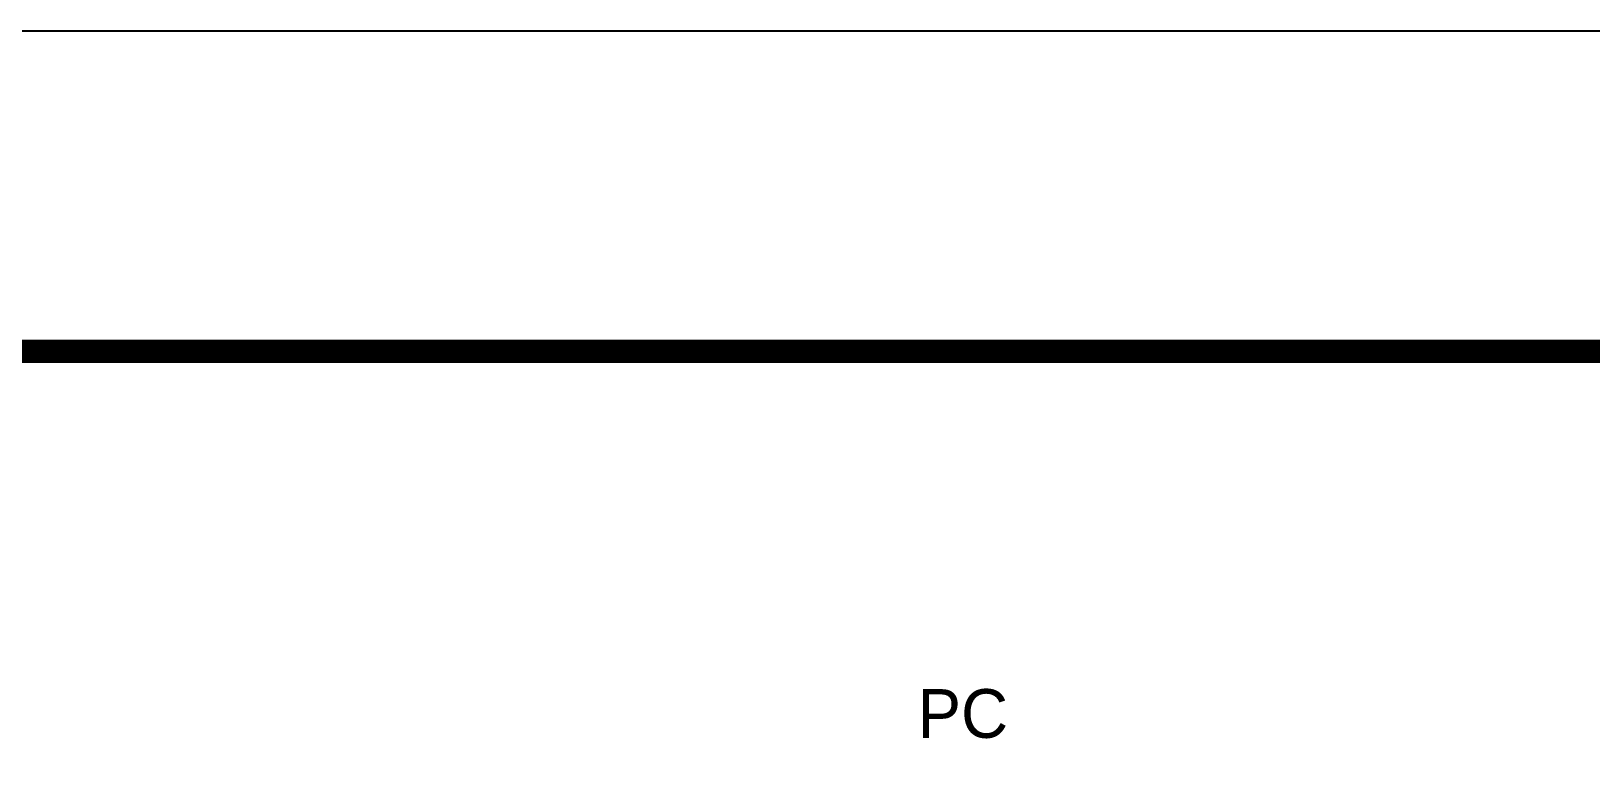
# Model space of a CAD drawing. Header units: millimetres. Extents: x 1282755 to 1285234, y -1758265 to -1757672.
# Drawn here: x 1283078.5 to 1283212.5, y -1757735.5 to -1757672.3 of the extents above; entities that cross this region are included whole.
import ezdxf
from ezdxf.enums import TextEntityAlignment as Align

# ---------------------------------------------------------------- set-up
doc = ezdxf.new("R2010")
doc.units = ezdxf.units.MM
for name, color, linetype in [('EWire', 7, 'Continuous'), ('MR', 7, 'Continuous'), ('SHEET$0$BDR', 4, 'Continuous'), ('SHEET$0$sheet', 3, 'Continuous')]:
    doc.layers.add(name, color=color, linetype=linetype)
doc.styles.add('새굴림', font='NGULIM.TTF')

# ---------------------------------------------------------------- blocks, each defined once
blk = doc.blocks.new('SHEET$0$zw$653F')
at = {"layer": 'Defpoints', "color": 0}
blk.add_lwpolyline([(826.33, 0), (0, 0), (0, -593.1), (826.33, -593.1)], close=True, dxfattribs=at)
at = {"layer": 'SHEET$0$sheet', "const_width": 2}
blk.add_lwpolyline([(27.5, -27.5), (813.83, -27.5), (813.83, -579), (27.5, -579)], close=True, dxfattribs=at)
blk = doc.blocks.new('SHEET$0$미소건축시트')
blk.add_blockref('SHEET$0$zw$653F', (0, 593.1))
blk = doc.blocks.new('SHEET')
at = {"layer": 'SHEET$0$BDR', "xscale": 100, "yscale": 100, "zscale": 100}
blk.add_blockref('SHEET$0$미소건축시트', (1200122, -1758265), dxfattribs=at)
blk = doc.blocks.new('CCMS SET(구성도)')
at = {"layer": 'MR', "color": 6, "linetype": 'Continuous', "style": '새굴림'}
blk.add_text('PC', height=7.812, dxfattribs=at).set_placement((261985.95, 267192.16), align=Align.CENTER)

msp = doc.modelspace()

# ---------------------------------------------------------------- block references
at = {"xscale": 0.01, "yscale": 0.01, "zscale": 0.01}
msp.add_blockref('SHEET', (1270754.09, -1740682.7), dxfattribs=at)
at = {"layer": 'EWire', "xscale": 0.5357389644200632, "yscale": 0.5357389644200632, "zscale": 0.5357389644200632}
msp.add_blockref('CCMS SET(구성도)', (1142802.5, -1900878.22), dxfattribs=at)

doc.saveas('drawing.dxf')
